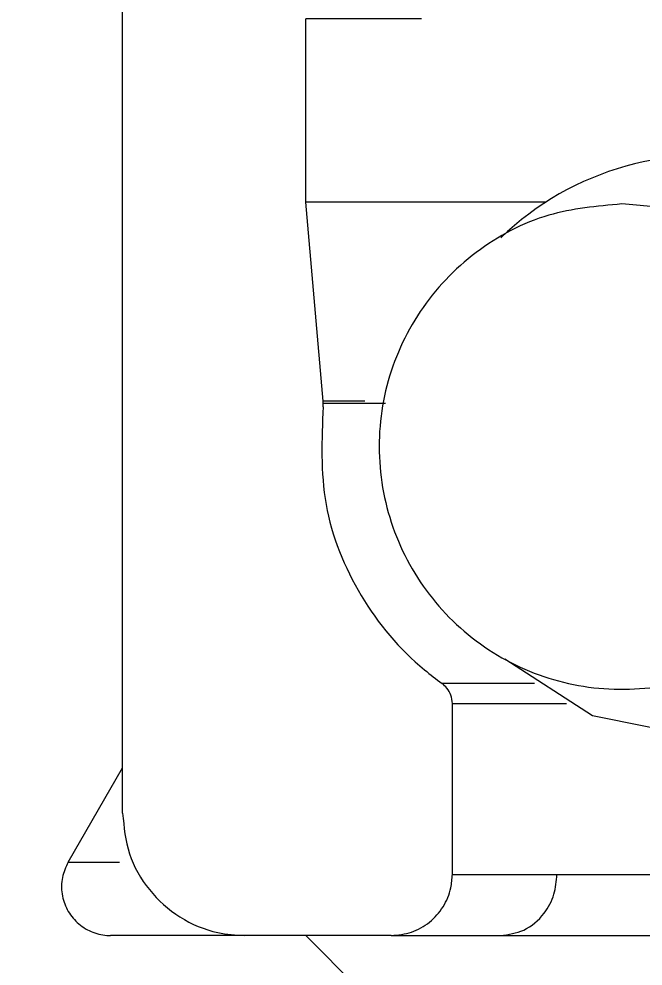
# Model space of a CAD drawing. Header units: millimetres. Extents: x 0 to 279, y 0 to 216.
# Drawn here: x 232.93 to 233.781, y 90.125 to 91.416 of the extents above; entities that cross this region are included whole.
import ezdxf

# ---------------------------------------------------------------- set-up
doc = ezdxf.new("R2010")
doc.units = ezdxf.units.MM
doc.layers.add('TITLE_BLOCK_TEXT', color=8, linetype='Continuous')

msp = doc.modelspace()

# ---------------------------------------------------------------- hatches: boundary and pattern name
at = {"layer": 'TITLE_BLOCK_TEXT', "linetype": 'Continuous', "lineweight": 18}
h = msp.add_hatch(dxfattribs=at)
h.set_pattern_fill('ANSI32', color=256, style=0)
edge = h.paths.add_edge_path(flags=0)
edge.add_line((231.2377, 89.4998), (231.4044, 89.3331))
edge.add_line((231.4044, 89.3331), (233.2377, 89.3331))
edge.add_line((233.2377, 89.3331), (233.4044, 89.4998))
edge.add_line((233.4044, 89.4998), (233.4044, 90.0831))
edge.add_line((233.4044, 90.0831), (233.3211, 90.1664))
edge.add_line((233.3211, 90.1664), (233.0544, 90.1664))
edge.add_spline(control_points=[(233.0544, 90.1664), (232.9967, 90.1664), (232.9678, 90.2164), (232.9967, 90.2664)], knot_values=[0, 0, 0, 0, 0.893651, 0.893651, 0.893651, 0.893651], weights=[0.470348, 0.313565, 0.313565, 0.470348], degree=3, periodic=0)
edge.add_line((232.9967, 90.2664), (233.0711, 90.3953))
edge.add_line((233.0711, 90.3953), (233.0711, 93.3331))
edge.add_line((233.0711, 93.3331), (232.9044, 93.4998))
edge.add_line((232.9044, 93.4998), (231.4044, 93.4998))
edge.add_line((231.4044, 93.4998), (231.2377, 93.3331))
edge.add_line((231.2377, 93.3331), (231.2377, 89.4998))
h = msp.add_hatch(dxfattribs=at)
h.set_pattern_fill('ANSI32', color=256, style=0)
edge = h.paths.add_edge_path(flags=0)
edge.add_line((233.0711, 91.4164), (233.0711, 90.3331))
edge.add_spline(control_points=[(233.0711, 90.3331), (233.0711, 90.2355), (233.1401, 90.1664), (233.2377, 90.1664)], knot_values=[0, 0, 0, 0, 0.873717, 0.873717, 0.873717, 0.873717], weights=[0.692245, 0.557076, 0.557076, 0.692245], degree=3, periodic=0)
edge.add_line((233.2377, 90.1664), (233.4377, 90.1664))
edge.add_spline(control_points=[(233.4377, 90.1664), (233.4866, 90.1664), (233.5211, 90.2009), (233.5211, 90.2498)], knot_values=[0, 0, 0, 0, 0.873717, 0.873717, 0.873717, 0.873717], weights=[0.692245, 0.557076, 0.557076, 0.692245], degree=3, periodic=0)
edge.add_line((233.5211, 90.2498), (233.5211, 90.483))
edge.add_spline(control_points=[(233.5211, 90.483), (233.5211, 90.494), (233.516, 90.5037), (233.5071, 90.5101)], knot_values=[0, 0, 0, 0, 0.81875, 0.81875, 0.81875, 0.81875], weights=[0.704464, 0.652396, 0.652396, 0.704464], degree=3, periodic=0)
edge.add_spline(control_points=[(233.5071, 90.5101), (233.3837, 90.5982), (233.3238, 90.7374), (233.3446, 90.8876)], knot_values=[0.081954, 0.081954, 0.081954, 0.081954, 0.918046, 0.918046, 0.918046, 0.918046], weights=[0.701842, 0.634244, 0.634244, 0.701842], degree=3, periodic=0)
edge.add_spline(control_points=[(233.3446, 90.8876), (233.3448, 90.8891), (233.3449, 90.8906), (233.3449, 90.8922)], knot_values=[0, 0, 0, 0, 0.407045, 0.407045, 0.407045, 0.407045], weights=[0.719373, 0.718236, 0.718236, 0.719373], degree=3, periodic=0)
edge.add_spline(control_points=[(233.3449, 90.8922), (233.3449, 90.8931), (233.3449, 90.8941), (233.3448, 90.8951)], knot_values=[0, 0, 0, 0, 0.303308, 0.303308, 0.303308, 0.303308], weights=[0.720285, 0.719828, 0.719828, 0.720285], degree=3, periodic=0)
edge.add_line((233.3448, 90.8951), (233.3211, 91.1664))
edge.add_line((233.3211, 91.1664), (233.3211, 91.4164))
edge.add_spline(control_points=[(233.3211, 91.4164), (233.3211, 91.4652), (233.2866, 91.4998), (233.2377, 91.4998)], knot_values=[0, 0, 0, 0, 0.873717, 0.873717, 0.873717, 0.873717], weights=[0.692245, 0.557076, 0.557076, 0.692245], degree=3, periodic=0)
edge.add_line((233.2377, 91.4998), (233.1544, 91.4998))
edge.add_spline(control_points=[(233.1544, 91.4998), (233.1056, 91.4998), (233.0711, 91.4652), (233.0711, 91.4164)], knot_values=[0, 0, 0, 0, 0.873717, 0.873717, 0.873717, 0.873717], weights=[0.692245, 0.557076, 0.557076, 0.692245], degree=3, periodic=0)
h = msp.add_hatch(dxfattribs=at)
h.set_pattern_fill('ANSI32', color=256, style=0)
edge = h.paths.add_edge_path(flags=0)
edge.add_spline(control_points=[(233.7522, 91.1641), (233.7186, 91.1641), (233.6846, 91.1588), (233.6526, 91.1487), (233.6173, 91.1376), (233.5834, 91.1202), (233.5537, 91.0979), (233.5241, 91.0757), (233.4979, 91.0481), (233.4773, 91.0173), (233.4566, 90.9865), (233.441, 90.9518), (233.4318, 90.9159), (233.4225, 90.8801), (233.4193, 90.8421), (233.4224, 90.8052), (233.4255, 90.7683), (233.4351, 90.7314), (233.4502, 90.6976), (233.4654, 90.6638), (233.4866, 90.6322), (233.5121, 90.6053), (233.5376, 90.5784), (233.5681, 90.5556), (233.601, 90.5387), (233.634, 90.5218), (233.6703, 90.5103), (233.707, 90.5052), (233.7437, 90.5002), (233.7818, 90.5014), (233.8181, 90.5088), (233.8544, 90.5161), (233.8899, 90.5299), (233.9217, 90.5489), (233.9535, 90.5678), (233.9825, 90.5926), (234.0063, 90.621), (234.03, 90.6494), (234.0492, 90.6824), (234.0621, 90.7171), (234.0751, 90.7517), (234.0823, 90.7892), (234.0831, 90.8262), (234.0839, 90.8632), (234.0782, 90.9009), (234.0667, 90.9361), (234.0552, 90.9713), (234.0374, 91.005), (234.0149, 91.0344), (233.9924, 91.0638), (233.9644, 91.0897), (233.9334, 91.11), (233.9025, 91.1303), (233.8675, 91.1455), (233.8316, 91.1544), (233.8057, 91.1608), (233.7788, 91.1641), (233.7522, 91.1641)], knot_values=[0, 0, 0, 0, 0.000605, 0.000605, 0.000605, 0.001273, 0.001273, 0.001273, 0.001942, 0.001942, 0.001942, 0.00261, 0.00261, 0.00261, 0.003279, 0.003279, 0.003279, 0.003947, 0.003947, 0.003947, 0.004616, 0.004616, 0.004616, 0.005284, 0.005284, 0.005284, 0.005952, 0.005952, 0.005952, 0.006621, 0.006621, 0.006621, 0.007289, 0.007289, 0.007289, 0.007958, 0.007958, 0.007958, 0.008626, 0.008626, 0.008626, 0.009295, 0.009295, 0.009295, 0.009963, 0.009963, 0.009963, 0.010632, 0.010632, 0.010632, 0.0113, 0.0113, 0.0113, 0.011969, 0.011969, 0.011969, 0.012446, 0.012446, 0.012446, 0.012446], weights=[1, 1, 1, 1, 1, 1, 1, 1, 1, 1, 1, 1, 1, 1, 1, 1, 1, 1, 1, 1, 1, 1, 1, 1, 1, 1, 1, 1, 1, 1, 1, 1, 1, 1, 1, 1, 1, 1, 1, 1, 1, 1, 1, 1, 1, 1, 1, 1, 1, 1, 1, 1, 1, 1, 1, 1, 1, 1], degree=3, periodic=0)

# ---------------------------------------------------------------- linework, layer by layer
at = {"color": 7, "linetype": 'Continuous', "lineweight": 25}
for p, q in [((233.0711, 90.3953), (233.0711, 93.3331)), ((233.0711, 90.3331), (233.0711, 91.4164)), ((233.3211, 91.1664), (233.3211, 91.4164)), ((233.4789, 91.4164), (233.3211, 91.4164)), ((233.3448, 90.8951), (233.3211, 91.1664)), ((233.6486, 91.1664), (233.3211, 91.1664)), ((233.5211, 90.2498), (233.5211, 90.483)), ((233.5211, 90.483), (233.6638, 90.483)), ((232.9967, 90.2664), (233.0711, 90.3953)), ((233.5211, 90.2498), (233.6638, 90.2498)), ((233.3211, 90.1664), (233.0544, 90.1664)), ((233.4377, 90.1664), (233.2377, 90.1664)), ((233.4044, 90.0831), (233.3211, 90.1664)), ((233.4377, 90.1664), (234.1711, 90.1664))]:
    msp.add_line(p, q, dxfattribs=at)
at = {"color": 8, "linetype": 'Continuous', "lineweight": 25}
for p, q in [((233.4017, 90.8951), (233.3448, 90.8951)), ((233.6334, 90.5101), (233.5071, 90.5101)), ((233.6638, 90.483), (233.6771, 90.483)), ((232.9967, 90.2664), (233.067, 90.2664)), ((233.6638, 90.2498), (234.1211, 90.2498))]:
    msp.add_line(p, q, dxfattribs=at)
at = {"color": 7, "linetype": 'Continuous', "lineweight": 25, "flags": 128}
msp.add_lwpolyline([(233.5926, 90.5436), (233.7122, 90.4664), (233.864, 90.4362)], dxfattribs=at)
at = {"color": 7, "linetype": 'Continuous', "lineweight": 25}
msp.add_arc((233.864, 90.8331), 0.3969, 76.8374, 134.1915, dxfattribs=at)
for points, knots in [([(233.7522, 91.1641), (233.7789, 91.1621), (233.8427, 91.1576), (233.9369, 91.1149), (234.0199, 91.0384), (234.0727, 90.938), (234.0894, 90.8261), (234.0681, 90.7148), (234.0111, 90.6169), (233.925, 90.5434), (233.8194, 90.5026), (233.7062, 90.499), (233.5981, 90.533), (233.5075, 90.6009), (233.4445, 90.695), (233.4161, 90.8047), (233.4256, 90.9175), (233.472, 91.021), (233.5499, 91.1026), (233.6476, 91.1547), (233.7185, 91.161), (233.7522, 91.1641)], [0, 0, 0, 0, 0.03863, 0.092317, 0.146004, 0.199691, 0.253378, 0.307065, 0.360752, 0.414439, 0.468126, 0.521813, 0.5755, 0.629187, 0.682874, 0.736561, 0.790248, 0.843935, 0.897622, 0.951309, 1, 1, 1, 1]), ([(233.3449, 90.8922), (233.3449, 90.8927), (233.3449, 90.8936), (233.3448, 90.8946), (233.3448, 90.8951)], [0, 0, 0, 0, 0.499524, 1, 1, 1, 1]), ([(233.3446, 90.8876), (233.3428, 90.8428), (233.3393, 90.7531), (233.3908, 90.6263), (233.4554, 90.5489), (233.499, 90.5162), (233.5071, 90.5101)], [0, 0, 0, 0, 0.309854, 0.619709, 0.929563, 1, 1, 1, 1]), ([(233.3446, 90.8876), (233.3447, 90.8884), (233.3449, 90.8899), (233.3449, 90.8914), (233.3449, 90.8922)], [0, 0, 0, 0, 0.498813, 1, 1, 1, 1]), ([(233.5211, 90.483), (233.5207, 90.4867), (233.5199, 90.4942), (233.5146, 90.5037), (233.5094, 90.5081), (233.5071, 90.5101)], [0, 0, 0, 0, 0.354702, 0.709404, 1, 1, 1, 1]), ([(233.0711, 90.3331), (233.0729, 90.3144), (233.0766, 90.2769), (233.1053, 90.2269), (233.1476, 90.1892), (233.1945, 90.1693), (233.2255, 90.1672), (233.2377, 90.1664)], [0, 0, 0, 0, 0.214694, 0.429388, 0.644082, 0.858775, 1, 1, 1, 1]), ([(232.9967, 90.2664), (232.9936, 90.2596), (232.9873, 90.2458), (232.9873, 90.2228), (232.9944, 90.2012), (233.0084, 90.1831), (233.0275, 90.1707), (233.0438, 90.1667), (233.0528, 90.1665), (233.0544, 90.1664)], [0, 0, 0, 0, 0.161057, 0.322115, 0.483172, 0.644229, 0.805286, 0.966344, 1, 1, 1, 1]), ([(233.4377, 90.1664), (233.4471, 90.1673), (233.4658, 90.1692), (233.4908, 90.1836), (233.5097, 90.2047), (233.5196, 90.2281), (233.5207, 90.2436), (233.5211, 90.2498)], [0, 0, 0, 0, 0.2146939, 0.4293877, 0.6440816, 0.8587754, 1, 1, 1, 1]), ([(233.5868, 90.1664), (233.5977, 90.1679), (233.6204, 90.171), (233.6462, 90.1935), (233.6613, 90.2215), (233.663, 90.2406), (233.6638, 90.2498)], [0, 0, 0, 0, 0.270261, 0.562429, 0.789736, 1, 1, 1, 1]), ([(233.4377, 90.1664), (233.4401, 90.1664), (233.4457, 90.1664), (233.4926, 90.1664), (233.5567, 90.1664), (233.5868, 90.1664)], [0, 0, 0, 0, 0.275732, 0.660187, 1, 1, 1, 1]), ([(233.5868, 90.1664), (233.6231, 90.1664), (233.7005, 90.1664), (233.8736, 90.1664), (234.0229, 90.1664), (234.1277, 90.1664), (234.1419, 90.1664)], [0, 0, 0, 0, 0.2773087, 0.5910476, 0.9445665, 1, 1, 1, 1])]:
    msp.add_open_spline(points, degree=3, knots=knots, dxfattribs=at)
at = {"color": 8, "linetype": 'Continuous', "lineweight": 25}
msp.add_open_spline([(233.3449, 90.8922), (233.3477, 90.8922), (233.3543, 90.8922), (233.3848, 90.8922), (233.4242, 90.8922), (233.4298, 90.8922)], degree=3, knots=[0, 0, 0, 0, 0.381106, 0.912486, 1, 1, 1, 1], dxfattribs=at)

doc.saveas('drawing.dxf')
